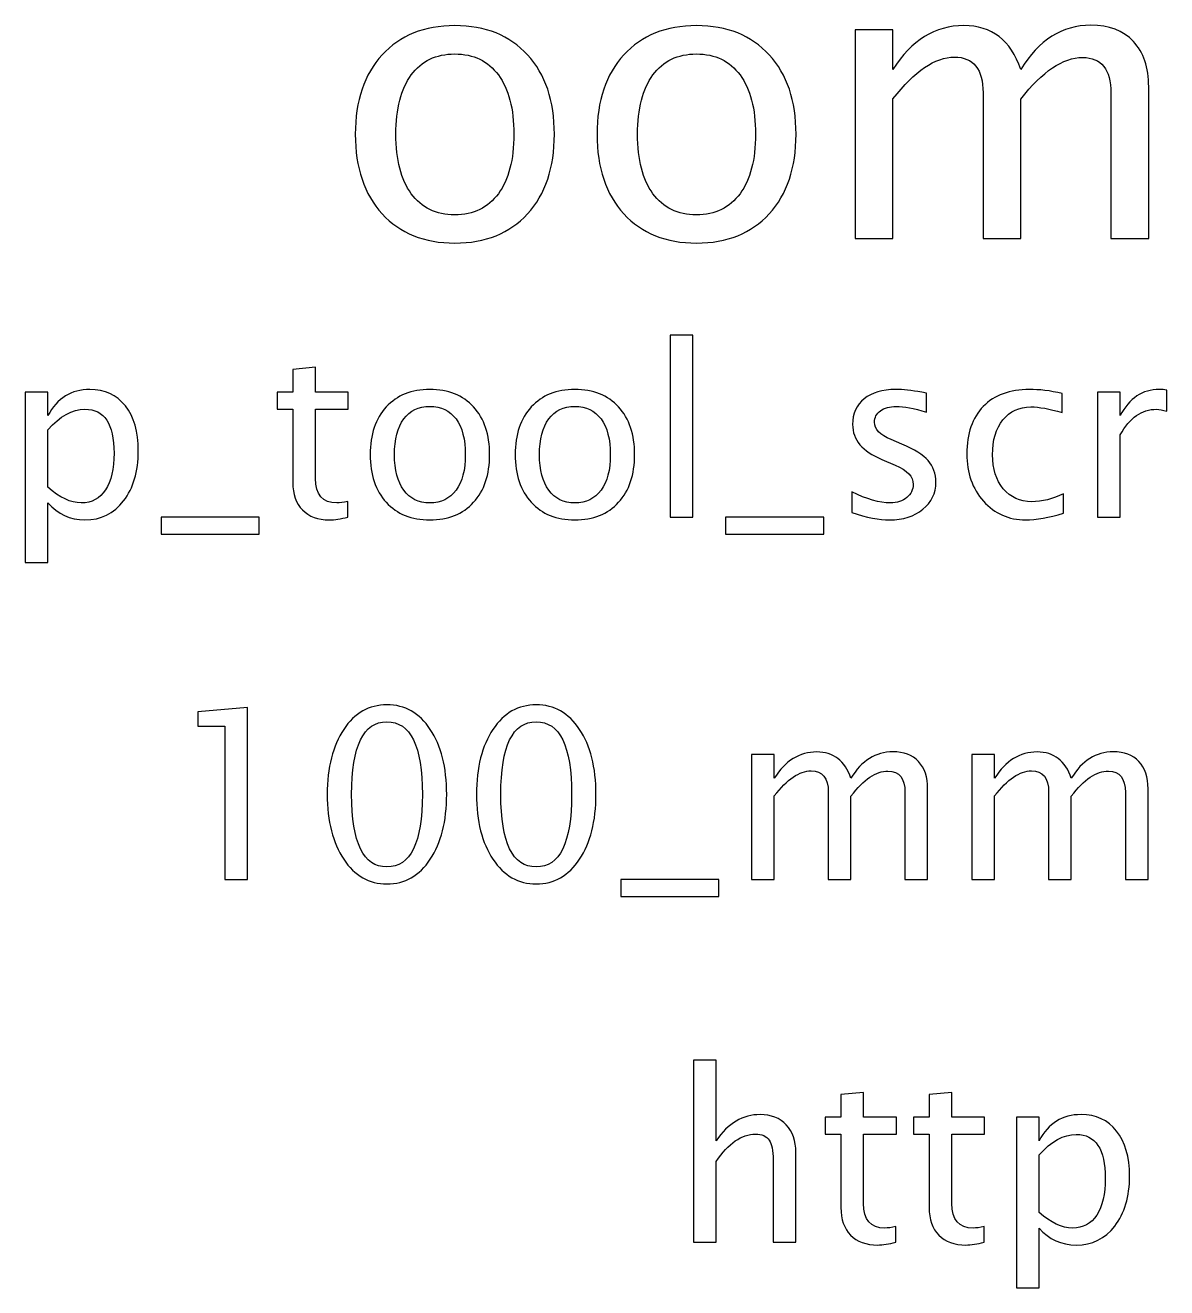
# Model space of a CAD drawing. Header units: centimetres. Extents: x -50 to 50, y -51 to 59.
# Drawn here: x -9.78 to -3.64, y 43.52 to 50.32 of the extents above; entities that cross this region are included whole.
import ezdxf

# ---------------------------------------------------------------- set-up
doc = ezdxf.new("R2010")
doc.units = ezdxf.units.CM
doc.header["$MEASUREMENT"] = 0
doc.layers.add('Layer 1', color=7, linetype='Continuous')

msp = doc.modelspace()

# ---------------------------------------------------------------- linework, layer by layer
at = {"layer": 'Layer 1'}
for points, knots in [([(-7.46899, 49.14504), (-7.63374, 49.14504), (-7.76427, 49.1976), (-7.86022, 49.30273), (-7.86022, 49.30273), (-7.95653, 49.40786), (-8.00451, 49.55074), (-8.00451, 49.731), (-8.00451, 49.731), (-8.00451, 49.91092), (-7.95653, 50.05344), (-7.86022, 50.15822), (-7.86022, 50.15822), (-7.76427, 50.26299), (-7.63374, 50.31556), (-7.46899, 50.31556), (-7.46899, 50.31556), (-7.30424, 50.31556), (-7.17372, 50.26299), (-7.07776, 50.15822), (-7.07776, 50.15822), (-6.98145, 50.05344), (-6.93347, 49.91092), (-6.93347, 49.731), (-6.93347, 49.731), (-6.93347, 49.55074), (-6.98145, 49.40786), (-7.07776, 49.30273), (-7.07776, 49.30273), (-7.17372, 49.1976), (-7.30424, 49.14504), (-7.46899, 49.14504)], [0, 0, 0, 0, 0.1111111, 0.1111111, 0.1111111, 0.1111111, 0.2222222, 0.2222222, 0.2222222, 0.2222222, 0.3333333, 0.3333333, 0.3333333, 0.3333333, 0.4444444, 0.4444444, 0.4444444, 0.4444444, 0.5555556, 0.5555556, 0.5555556, 0.5555556, 0.6666667, 0.6666667, 0.6666667, 0.6666667, 0.7777778, 0.7777778, 0.7777778, 0.7777778, 1, 1, 1, 1]), ([(-6.16865, 49.14504), (-6.3334, 49.14504), (-6.46393, 49.1976), (-6.55988, 49.30273), (-6.55988, 49.30273), (-6.65619, 49.40786), (-6.70417, 49.55074), (-6.70417, 49.731), (-6.70417, 49.731), (-6.70417, 49.91092), (-6.65619, 50.05344), (-6.55988, 50.15822), (-6.55988, 50.15822), (-6.46393, 50.26299), (-6.3334, 50.31556), (-6.16865, 50.31556), (-6.16865, 50.31556), (-6.0039, 50.31556), (-5.87338, 50.26299), (-5.77742, 50.15822), (-5.77742, 50.15822), (-5.68111, 50.05344), (-5.63313, 49.91092), (-5.63313, 49.731), (-5.63313, 49.731), (-5.63313, 49.55074), (-5.68111, 49.40786), (-5.77742, 49.30273), (-5.77742, 49.30273), (-5.87338, 49.1976), (-6.0039, 49.14504), (-6.16865, 49.14504)], [0, 0, 0, 0, 0.1111111, 0.1111111, 0.1111111, 0.1111111, 0.2222222, 0.2222222, 0.2222222, 0.2222222, 0.3333333, 0.3333333, 0.3333333, 0.3333333, 0.4444444, 0.4444444, 0.4444444, 0.4444444, 0.5555556, 0.5555556, 0.5555556, 0.5555556, 0.6666667, 0.6666667, 0.6666667, 0.6666667, 0.7777778, 0.7777778, 0.7777778, 0.7777778, 1, 1, 1, 1]), ([(-5.31493, 49.17044), (-5.31493, 49.17044), (-5.31493, 50.29228), (-5.31493, 50.29228), (-5.31493, 50.29228), (-5.31493, 50.29228), (-5.11173, 50.29228), (-5.11173, 50.29228), (-5.11173, 50.29228), (-5.11173, 50.29228), (-5.11173, 50.08026), (-5.11173, 50.08026), (-5.11173, 50.08026), (-5.0126, 50.23724), (-4.8856, 50.31556), (-4.73002, 50.31556), (-4.73002, 50.31556), (-4.58009, 50.31556), (-4.47814, 50.23724), (-4.42381, 50.08026), (-4.42381, 50.08026), (-4.3275, 50.23865), (-4.20191, 50.31768), (-4.04775, 50.31768), (-4.04775, 50.31768), (-3.94932, 50.31768), (-3.87277, 50.28875), (-3.81809, 50.23054), (-3.81809, 50.23054), (-3.76341, 50.17233), (-3.73589, 50.09084), (-3.73589, 49.98606), (-3.73589, 49.98606), (-3.73589, 49.98606), (-3.73589, 49.17044), (-3.73589, 49.17044), (-3.73589, 49.17044), (-3.73589, 49.17044), (-3.93909, 49.17044), (-3.93909, 49.17044), (-3.93909, 49.17044), (-3.93909, 49.17044), (-3.93909, 49.95255), (-3.93909, 49.95255), (-3.93909, 49.95255), (-3.93909, 50.08026), (-3.98989, 50.14411), (-4.09149, 50.14411), (-4.09149, 50.14411), (-4.19698, 50.14411), (-4.30775, 50.06967), (-4.42381, 49.92045), (-4.42381, 49.92045), (-4.42381, 49.92045), (-4.42381, 49.17044), (-4.42381, 49.17044), (-4.42381, 49.17044), (-4.42381, 49.17044), (-4.62701, 49.17044), (-4.62701, 49.17044), (-4.62701, 49.17044), (-4.62701, 49.17044), (-4.62701, 49.95326), (-4.62701, 49.95326), (-4.62701, 49.95326), (-4.62701, 50.08202), (-4.67852, 50.14622), (-4.78188, 50.14622), (-4.78188, 50.14622), (-4.88454, 50.14622), (-4.99461, 50.07144), (-5.11173, 49.92151), (-5.11173, 49.92151), (-5.11173, 49.92151), (-5.11173, 49.17044), (-5.11173, 49.17044), (-5.11173, 49.17044), (-5.11173, 49.17044), (-5.31493, 49.17044), (-5.31493, 49.17044)], [0, 0, 0, 0, 0.047619, 0.047619, 0.047619, 0.047619, 0.0952381, 0.0952381, 0.0952381, 0.0952381, 0.1428571, 0.1428571, 0.1428571, 0.1428571, 0.1904762, 0.1904762, 0.1904762, 0.1904762, 0.2380952, 0.2380952, 0.2380952, 0.2380952, 0.2857143, 0.2857143, 0.2857143, 0.2857143, 0.3333333, 0.3333333, 0.3333333, 0.3333333, 0.3809524, 0.3809524, 0.3809524, 0.3809524, 0.4285714, 0.4285714, 0.4285714, 0.4285714, 0.4761905, 0.4761905, 0.4761905, 0.4761905, 0.5238095, 0.5238095, 0.5238095, 0.5238095, 0.5714286, 0.5714286, 0.5714286, 0.5714286, 0.6190476, 0.6190476, 0.6190476, 0.6190476, 0.6666667, 0.6666667, 0.6666667, 0.6666667, 0.7142857, 0.7142857, 0.7142857, 0.7142857, 0.7619048, 0.7619048, 0.7619048, 0.7619048, 0.8095238, 0.8095238, 0.8095238, 0.8095238, 0.8571429, 0.8571429, 0.8571429, 0.8571429, 0.9047619, 0.9047619, 0.9047619, 0.9047619, 1, 1, 1, 1]), ([(-7.46935, 49.29744), (-7.3688, 49.29744), (-7.29049, 49.33519), (-7.23475, 49.41103), (-7.23475, 49.41103), (-7.17936, 49.48653), (-7.15149, 49.59342), (-7.15149, 49.731), (-7.15149, 49.731), (-7.15149, 49.86824), (-7.17936, 49.97477), (-7.23475, 50.05027), (-7.23475, 50.05027), (-7.29049, 50.12541), (-7.3688, 50.16316), (-7.46935, 50.16316), (-7.46935, 50.16316), (-7.57024, 50.16316), (-7.64856, 50.12541), (-7.70359, 50.05027), (-7.70359, 50.05027), (-7.75898, 49.97477), (-7.78649, 49.86824), (-7.78649, 49.731), (-7.78649, 49.731), (-7.78649, 49.59342), (-7.75898, 49.48653), (-7.70359, 49.41103), (-7.70359, 49.41103), (-7.64856, 49.33519), (-7.57024, 49.29744), (-7.46935, 49.29744)], [0, 0, 0, 0, 0.1111111, 0.1111111, 0.1111111, 0.1111111, 0.2222222, 0.2222222, 0.2222222, 0.2222222, 0.3333333, 0.3333333, 0.3333333, 0.3333333, 0.4444444, 0.4444444, 0.4444444, 0.4444444, 0.5555556, 0.5555556, 0.5555556, 0.5555556, 0.6666667, 0.6666667, 0.6666667, 0.6666667, 0.7777778, 0.7777778, 0.7777778, 0.7777778, 1, 1, 1, 1]), ([(-6.16901, 49.29744), (-6.06846, 49.29744), (-5.99015, 49.33519), (-5.93441, 49.41103), (-5.93441, 49.41103), (-5.87902, 49.48653), (-5.85115, 49.59342), (-5.85115, 49.731), (-5.85115, 49.731), (-5.85115, 49.86824), (-5.87902, 49.97477), (-5.93441, 50.05027), (-5.93441, 50.05027), (-5.99015, 50.12541), (-6.06846, 50.16316), (-6.16901, 50.16316), (-6.16901, 50.16316), (-6.2699, 50.16316), (-6.34822, 50.12541), (-6.40325, 50.05027), (-6.40325, 50.05027), (-6.45864, 49.97477), (-6.48615, 49.86824), (-6.48615, 49.731), (-6.48615, 49.731), (-6.48615, 49.59342), (-6.45864, 49.48653), (-6.40325, 49.41103), (-6.40325, 49.41103), (-6.34822, 49.33519), (-6.2699, 49.29744), (-6.16901, 49.29744)], [0, 0, 0, 0, 0.1111111, 0.1111111, 0.1111111, 0.1111111, 0.2222222, 0.2222222, 0.2222222, 0.2222222, 0.3333333, 0.3333333, 0.3333333, 0.3333333, 0.4444444, 0.4444444, 0.4444444, 0.4444444, 0.5555556, 0.5555556, 0.5555556, 0.5555556, 0.6666667, 0.6666667, 0.6666667, 0.6666667, 0.7777778, 0.7777778, 0.7777778, 0.7777778, 1, 1, 1, 1]), ([(-6.31078, 47.67044), (-6.31078, 47.67044), (-6.31078, 48.64961), (-6.31078, 48.64961), (-6.31078, 48.64961), (-6.31078, 48.64961), (-6.18886, 48.64961), (-6.18886, 48.64961), (-6.18886, 48.64961), (-6.18886, 48.64961), (-6.18886, 47.67044), (-6.18886, 47.67044), (-6.18886, 47.67044), (-6.18886, 47.67044), (-6.31078, 47.67044), (-6.31078, 47.67044)], [0, 0, 0, 0, 0.2, 0.2, 0.2, 0.2, 0.4, 0.4, 0.4, 0.4, 0.6, 0.6, 0.6, 0.6, 1, 1, 1, 1]), ([(-8.04517, 47.67065), (-8.08285, 47.66028), (-8.11565, 47.6552), (-8.14338, 47.6552), (-8.14338, 47.6552), (-8.20561, 47.6552), (-8.25408, 47.67298), (-8.2888, 47.70854), (-8.2888, 47.70854), (-8.32372, 47.7441), (-8.34108, 47.79342), (-8.34108, 47.85671), (-8.34108, 47.85671), (-8.34108, 47.85671), (-8.34108, 48.2521), (-8.34108, 48.2521), (-8.34108, 48.2521), (-8.34108, 48.2521), (-8.42532, 48.2521), (-8.42532, 48.2521), (-8.42532, 48.2521), (-8.42532, 48.2521), (-8.42532, 48.34354), (-8.42532, 48.34354), (-8.42532, 48.34354), (-8.42532, 48.34354), (-8.34108, 48.34354), (-8.34108, 48.34354), (-8.34108, 48.34354), (-8.34108, 48.34354), (-8.34108, 48.46525), (-8.34108, 48.46525), (-8.34108, 48.46525), (-8.34108, 48.46525), (-8.21916, 48.47689), (-8.21916, 48.47689), (-8.21916, 48.47689), (-8.21916, 48.47689), (-8.21916, 48.34354), (-8.21916, 48.34354), (-8.21916, 48.34354), (-8.21916, 48.34354), (-8.04263, 48.34354), (-8.04263, 48.34354), (-8.04263, 48.34354), (-8.04263, 48.34354), (-8.04263, 48.2521), (-8.04263, 48.2521), (-8.04263, 48.2521), (-8.04263, 48.2521), (-8.21916, 48.2521), (-8.21916, 48.2521), (-8.21916, 48.2521), (-8.21916, 48.2521), (-8.21916, 47.87872), (-8.21916, 47.87872), (-8.21916, 47.87872), (-8.21916, 47.79067), (-8.18085, 47.74664), (-8.10444, 47.74664), (-8.10444, 47.74664), (-8.08814, 47.74664), (-8.06845, 47.74939), (-8.04517, 47.75468), (-8.04517, 47.75468), (-8.04517, 47.75468), (-8.04517, 47.67065), (-8.04517, 47.67065)], [0, 0, 0, 0, 0.0555556, 0.0555556, 0.0555556, 0.0555556, 0.1111111, 0.1111111, 0.1111111, 0.1111111, 0.1666667, 0.1666667, 0.1666667, 0.1666667, 0.2222222, 0.2222222, 0.2222222, 0.2222222, 0.2777778, 0.2777778, 0.2777778, 0.2777778, 0.3333333, 0.3333333, 0.3333333, 0.3333333, 0.3888889, 0.3888889, 0.3888889, 0.3888889, 0.4444444, 0.4444444, 0.4444444, 0.4444444, 0.5, 0.5, 0.5, 0.5, 0.5555556, 0.5555556, 0.5555556, 0.5555556, 0.6111111, 0.6111111, 0.6111111, 0.6111111, 0.6666667, 0.6666667, 0.6666667, 0.6666667, 0.7222222, 0.7222222, 0.7222222, 0.7222222, 0.7777778, 0.7777778, 0.7777778, 0.7777778, 0.8333333, 0.8333333, 0.8333333, 0.8333333, 0.8888889, 0.8888889, 0.8888889, 0.8888889, 1, 1, 1, 1]), ([(-9.78041, 47.42533), (-9.78041, 47.42533), (-9.78041, 48.34354), (-9.78041, 48.34354), (-9.78041, 48.34354), (-9.78041, 48.34354), (-9.65849, 48.34354), (-9.65849, 48.34354), (-9.65849, 48.34354), (-9.65849, 48.34354), (-9.65849, 48.21633), (-9.65849, 48.21633), (-9.65849, 48.21633), (-9.60854, 48.31052), (-9.53339, 48.35751), (-9.43328, 48.35751), (-9.43328, 48.35751), (-9.35221, 48.35751), (-9.2885, 48.32809), (-9.24193, 48.26903), (-9.24193, 48.26903), (-9.19536, 48.20998), (-9.17208, 48.12933), (-9.17208, 48.0271), (-9.17208, 48.0271), (-9.17208, 47.91576), (-9.19854, 47.8258), (-9.25124, 47.75765), (-9.25124, 47.75765), (-9.30395, 47.68928), (-9.37337, 47.6552), (-9.45931, 47.6552), (-9.45931, 47.6552), (-9.53911, 47.6552), (-9.60557, 47.68568), (-9.65849, 47.74685), (-9.65849, 47.74685), (-9.65849, 47.74685), (-9.65849, 47.42533), (-9.65849, 47.42533), (-9.65849, 47.42533), (-9.65849, 47.42533), (-9.78041, 47.42533), (-9.78041, 47.42533)], [0, 0, 0, 0, 0.0833333, 0.0833333, 0.0833333, 0.0833333, 0.1666667, 0.1666667, 0.1666667, 0.1666667, 0.25, 0.25, 0.25, 0.25, 0.3333333, 0.3333333, 0.3333333, 0.3333333, 0.4166667, 0.4166667, 0.4166667, 0.4166667, 0.5, 0.5, 0.5, 0.5, 0.5833333, 0.5833333, 0.5833333, 0.5833333, 0.6666667, 0.6666667, 0.6666667, 0.6666667, 0.75, 0.75, 0.75, 0.75, 0.8333333, 0.8333333, 0.8333333, 0.8333333, 1, 1, 1, 1]), ([(-7.60321, 47.6552), (-7.70206, 47.6552), (-7.78037, 47.68674), (-7.83795, 47.74982), (-7.83795, 47.74982), (-7.89573, 47.81289), (-7.92452, 47.89862), (-7.92452, 48.00678), (-7.92452, 48.00678), (-7.92452, 48.11473), (-7.89573, 48.20024), (-7.83795, 48.26311), (-7.83795, 48.26311), (-7.78037, 48.32597), (-7.70206, 48.35751), (-7.60321, 48.35751), (-7.60321, 48.35751), (-7.50436, 48.35751), (-7.42604, 48.32597), (-7.36847, 48.26311), (-7.36847, 48.26311), (-7.31069, 48.20024), (-7.2819, 48.11473), (-7.2819, 48.00678), (-7.2819, 48.00678), (-7.2819, 47.89862), (-7.31069, 47.81289), (-7.36847, 47.74982), (-7.36847, 47.74982), (-7.42604, 47.68674), (-7.50436, 47.6552), (-7.60321, 47.6552)], [0, 0, 0, 0, 0.1111111, 0.1111111, 0.1111111, 0.1111111, 0.2222222, 0.2222222, 0.2222222, 0.2222222, 0.3333333, 0.3333333, 0.3333333, 0.3333333, 0.4444444, 0.4444444, 0.4444444, 0.4444444, 0.5555556, 0.5555556, 0.5555556, 0.5555556, 0.6666667, 0.6666667, 0.6666667, 0.6666667, 0.7777778, 0.7777778, 0.7777778, 0.7777778, 1, 1, 1, 1]), ([(-6.82301, 47.6552), (-6.92186, 47.6552), (-7.00017, 47.68674), (-7.05775, 47.74982), (-7.05775, 47.74982), (-7.11553, 47.81289), (-7.14432, 47.89862), (-7.14432, 48.00678), (-7.14432, 48.00678), (-7.14432, 48.11473), (-7.11553, 48.20024), (-7.05775, 48.26311), (-7.05775, 48.26311), (-7.00017, 48.32597), (-6.92186, 48.35751), (-6.82301, 48.35751), (-6.82301, 48.35751), (-6.72416, 48.35751), (-6.64584, 48.32597), (-6.58827, 48.26311), (-6.58827, 48.26311), (-6.53049, 48.20024), (-6.5017, 48.11473), (-6.5017, 48.00678), (-6.5017, 48.00678), (-6.5017, 47.89862), (-6.53049, 47.81289), (-6.58827, 47.74982), (-6.58827, 47.74982), (-6.64584, 47.68674), (-6.72416, 47.6552), (-6.82301, 47.6552)], [0, 0, 0, 0, 0.1111111, 0.1111111, 0.1111111, 0.1111111, 0.2222222, 0.2222222, 0.2222222, 0.2222222, 0.3333333, 0.3333333, 0.3333333, 0.3333333, 0.4444444, 0.4444444, 0.4444444, 0.4444444, 0.5555556, 0.5555556, 0.5555556, 0.5555556, 0.6666667, 0.6666667, 0.6666667, 0.6666667, 0.7777778, 0.7777778, 0.7777778, 0.7777778, 1, 1, 1, 1]), ([(-5.33288, 47.69457), (-5.33288, 47.69457), (-5.33288, 47.80633), (-5.33288, 47.80633), (-5.33288, 47.80633), (-5.25308, 47.76654), (-5.18387, 47.74664), (-5.12481, 47.74664), (-5.12481, 47.74664), (-5.08967, 47.74664), (-5.06046, 47.75617), (-5.03739, 47.77522), (-5.03739, 47.77522), (-5.01432, 47.79405), (-5.00268, 47.81776), (-5.00268, 47.84634), (-5.00268, 47.84634), (-5.00268, 47.88803), (-5.03506, 47.92254), (-5.09983, 47.94984), (-5.09983, 47.94984), (-5.09983, 47.94984), (-5.17117, 47.98011), (-5.17117, 47.98011), (-5.17117, 47.98011), (-5.27636, 48.02371), (-5.32907, 48.08679), (-5.32907, 48.1687), (-5.32907, 48.1687), (-5.32907, 48.22734), (-5.30833, 48.27348), (-5.26684, 48.30713), (-5.26684, 48.30713), (-5.22535, 48.34079), (-5.16841, 48.35751), (-5.09624, 48.35751), (-5.09624, 48.35751), (-5.05877, 48.35751), (-5.0122, 48.35243), (-4.95696, 48.34206), (-4.95696, 48.34206), (-4.95696, 48.34206), (-4.93156, 48.33719), (-4.93156, 48.33719), (-4.93156, 48.33719), (-4.93156, 48.33719), (-4.93156, 48.23559), (-4.93156, 48.23559), (-4.93156, 48.23559), (-4.9995, 48.25591), (-5.05369, 48.26607), (-5.09412, 48.26607), (-5.09412, 48.26607), (-5.12968, 48.26607), (-5.15783, 48.25824), (-5.17921, 48.24279), (-5.17921, 48.24279), (-5.20038, 48.22734), (-5.21096, 48.20659), (-5.21096, 48.18056), (-5.21096, 48.18056), (-5.21096, 48.14394), (-5.18133, 48.11282), (-5.12185, 48.08764), (-5.12185, 48.08764), (-5.12185, 48.08764), (-5.06322, 48.06287), (-5.06322, 48.06287), (-5.06322, 48.06287), (-4.99675, 48.03493), (-4.94976, 48.0053), (-4.92225, 47.97418), (-4.92225, 47.97418), (-4.89452, 47.94307), (-4.88076, 47.90412), (-4.88076, 47.85755), (-4.88076, 47.85755), (-4.88076, 47.7985), (-4.90404, 47.75003), (-4.95082, 47.71214), (-4.95082, 47.71214), (-4.99739, 47.67425), (-5.05708, 47.6552), (-5.12968, 47.6552), (-5.12968, 47.6552), (-5.18556, 47.6552), (-5.25308, 47.66832), (-5.33288, 47.69457)], [0, 0, 0, 0, 0.0434783, 0.0434783, 0.0434783, 0.0434783, 0.0869565, 0.0869565, 0.0869565, 0.0869565, 0.1304348, 0.1304348, 0.1304348, 0.1304348, 0.173913, 0.173913, 0.173913, 0.173913, 0.2173913, 0.2173913, 0.2173913, 0.2173913, 0.2608696, 0.2608696, 0.2608696, 0.2608696, 0.3043478, 0.3043478, 0.3043478, 0.3043478, 0.3478261, 0.3478261, 0.3478261, 0.3478261, 0.3913043, 0.3913043, 0.3913043, 0.3913043, 0.4347826, 0.4347826, 0.4347826, 0.4347826, 0.4782609, 0.4782609, 0.4782609, 0.4782609, 0.5217391, 0.5217391, 0.5217391, 0.5217391, 0.5652174, 0.5652174, 0.5652174, 0.5652174, 0.6086957, 0.6086957, 0.6086957, 0.6086957, 0.6521739, 0.6521739, 0.6521739, 0.6521739, 0.6956522, 0.6956522, 0.6956522, 0.6956522, 0.7391304, 0.7391304, 0.7391304, 0.7391304, 0.7826087, 0.7826087, 0.7826087, 0.7826087, 0.826087, 0.826087, 0.826087, 0.826087, 0.8695652, 0.8695652, 0.8695652, 0.8695652, 0.9130435, 0.9130435, 0.9130435, 0.9130435, 1, 1, 1, 1]), ([(-4.1939, 47.69076), (-4.27285, 47.66705), (-4.34101, 47.6552), (-4.39837, 47.6552), (-4.39837, 47.6552), (-4.48939, 47.6552), (-4.56474, 47.68886), (-4.62464, 47.75595), (-4.62464, 47.75595), (-4.68454, 47.82326), (-4.7146, 47.90814), (-4.7146, 48.01038), (-4.7146, 48.01038), (-4.7146, 48.1196), (-4.68497, 48.2049), (-4.6257, 48.26586), (-4.6257, 48.26586), (-4.56643, 48.32703), (-4.48367, 48.35751), (-4.37741, 48.35751), (-4.37741, 48.35751), (-4.32513, 48.35751), (-4.26629, 48.35031), (-4.20152, 48.33592), (-4.20152, 48.33592), (-4.20152, 48.33592), (-4.20152, 48.23305), (-4.20152, 48.23305), (-4.20152, 48.23305), (-4.27031, 48.25337), (-4.3264, 48.26353), (-4.36958, 48.26353), (-4.36958, 48.26353), (-4.43224, 48.26353), (-4.4824, 48.24004), (-4.51987, 48.19326), (-4.51987, 48.19326), (-4.55733, 48.14648), (-4.57617, 48.08404), (-4.57617, 48.00614), (-4.57617, 48.00614), (-4.57617, 47.93058), (-4.5567, 47.86962), (-4.51796, 47.82284), (-4.51796, 47.82284), (-4.47923, 47.77627), (-4.42864, 47.75299), (-4.36577, 47.75299), (-4.36577, 47.75299), (-4.3101, 47.75299), (-4.25295, 47.76738), (-4.1939, 47.79617), (-4.1939, 47.79617), (-4.1939, 47.79617), (-4.1939, 47.69076), (-4.1939, 47.69076)], [0, 0, 0, 0, 0.0666667, 0.0666667, 0.0666667, 0.0666667, 0.1333333, 0.1333333, 0.1333333, 0.1333333, 0.2, 0.2, 0.2, 0.2, 0.2666667, 0.2666667, 0.2666667, 0.2666667, 0.3333333, 0.3333333, 0.3333333, 0.3333333, 0.4, 0.4, 0.4, 0.4, 0.4666667, 0.4666667, 0.4666667, 0.4666667, 0.5333333, 0.5333333, 0.5333333, 0.5333333, 0.6, 0.6, 0.6, 0.6, 0.6666667, 0.6666667, 0.6666667, 0.6666667, 0.7333333, 0.7333333, 0.7333333, 0.7333333, 0.8, 0.8, 0.8, 0.8, 0.8666667, 0.8666667, 0.8666667, 0.8666667, 1, 1, 1, 1]), ([(-4.01081, 47.67044), (-4.01081, 47.67044), (-4.01081, 48.34354), (-4.01081, 48.34354), (-4.01081, 48.34354), (-4.01081, 48.34354), (-3.88889, 48.34354), (-3.88889, 48.34354), (-3.88889, 48.34354), (-3.88889, 48.34354), (-3.88889, 48.21633), (-3.88889, 48.21633), (-3.88889, 48.21633), (-3.84042, 48.31052), (-3.77014, 48.35751), (-3.67786, 48.35751), (-3.67786, 48.35751), (-3.66537, 48.35751), (-3.65225, 48.35645), (-3.6387, 48.35434), (-3.6387, 48.35434), (-3.6387, 48.35434), (-3.6387, 48.24025), (-3.6387, 48.24025), (-3.6387, 48.24025), (-3.65987, 48.24723), (-3.67849, 48.25083), (-3.69458, 48.25083), (-3.69458, 48.25083), (-3.77205, 48.25083), (-3.83682, 48.20511), (-3.88889, 48.11346), (-3.88889, 48.11346), (-3.88889, 48.11346), (-3.88889, 47.67044), (-3.88889, 47.67044), (-3.88889, 47.67044), (-3.88889, 47.67044), (-4.01081, 47.67044), (-4.01081, 47.67044)], [0, 0, 0, 0, 0.0909091, 0.0909091, 0.0909091, 0.0909091, 0.1818182, 0.1818182, 0.1818182, 0.1818182, 0.2727273, 0.2727273, 0.2727273, 0.2727273, 0.3636364, 0.3636364, 0.3636364, 0.3636364, 0.4545455, 0.4545455, 0.4545455, 0.4545455, 0.5454545, 0.5454545, 0.5454545, 0.5454545, 0.6363636, 0.6363636, 0.6363636, 0.6363636, 0.7272727, 0.7272727, 0.7272727, 0.7272727, 0.8181818, 0.8181818, 0.8181818, 0.8181818, 1, 1, 1, 1]), ([(-9.65849, 47.83088), (-9.59562, 47.77479), (-9.53572, 47.74664), (-9.47878, 47.74664), (-9.47878, 47.74664), (-9.42269, 47.74664), (-9.3793, 47.77014), (-9.34882, 47.81691), (-9.34882, 47.81691), (-9.31813, 47.86369), (-9.30289, 47.92952), (-9.30289, 48.01461), (-9.30289, 48.01461), (-9.30289, 48.17209), (-9.35496, 48.25083), (-9.4591, 48.25083), (-9.4591, 48.25083), (-9.52726, 48.25083), (-9.59372, 48.214), (-9.65849, 48.14013), (-9.65849, 48.14013), (-9.65849, 48.14013), (-9.65849, 47.83088), (-9.65849, 47.83088)], [0, 0, 0, 0, 0.1428571, 0.1428571, 0.1428571, 0.1428571, 0.2857143, 0.2857143, 0.2857143, 0.2857143, 0.4285714, 0.4285714, 0.4285714, 0.4285714, 0.5714286, 0.5714286, 0.5714286, 0.5714286, 0.7142857, 0.7142857, 0.7142857, 0.7142857, 1, 1, 1, 1]), ([(-7.60342, 47.74664), (-7.5431, 47.74664), (-7.49611, 47.76929), (-7.46266, 47.8148), (-7.46266, 47.8148), (-7.42943, 47.86009), (-7.41271, 47.92423), (-7.41271, 48.00678), (-7.41271, 48.00678), (-7.41271, 48.08912), (-7.42943, 48.15304), (-7.46266, 48.19834), (-7.46266, 48.19834), (-7.49611, 48.24342), (-7.5431, 48.26607), (-7.60342, 48.26607), (-7.60342, 48.26607), (-7.66396, 48.26607), (-7.71095, 48.24342), (-7.74397, 48.19834), (-7.74397, 48.19834), (-7.7772, 48.15304), (-7.79371, 48.08912), (-7.79371, 48.00678), (-7.79371, 48.00678), (-7.79371, 47.92423), (-7.7772, 47.86009), (-7.74397, 47.8148), (-7.74397, 47.8148), (-7.71095, 47.76929), (-7.66396, 47.74664), (-7.60342, 47.74664)], [0, 0, 0, 0, 0.1111111, 0.1111111, 0.1111111, 0.1111111, 0.2222222, 0.2222222, 0.2222222, 0.2222222, 0.3333333, 0.3333333, 0.3333333, 0.3333333, 0.4444444, 0.4444444, 0.4444444, 0.4444444, 0.5555556, 0.5555556, 0.5555556, 0.5555556, 0.6666667, 0.6666667, 0.6666667, 0.6666667, 0.7777778, 0.7777778, 0.7777778, 0.7777778, 1, 1, 1, 1]), ([(-6.82322, 47.74664), (-6.7629, 47.74664), (-6.71591, 47.76929), (-6.68246, 47.8148), (-6.68246, 47.8148), (-6.64923, 47.86009), (-6.63251, 47.92423), (-6.63251, 48.00678), (-6.63251, 48.00678), (-6.63251, 48.08912), (-6.64923, 48.15304), (-6.68246, 48.19834), (-6.68246, 48.19834), (-6.71591, 48.24342), (-6.7629, 48.26607), (-6.82322, 48.26607), (-6.82322, 48.26607), (-6.88376, 48.26607), (-6.93075, 48.24342), (-6.96377, 48.19834), (-6.96377, 48.19834), (-6.997, 48.15304), (-7.01351, 48.08912), (-7.01351, 48.00678), (-7.01351, 48.00678), (-7.01351, 47.92423), (-6.997, 47.86009), (-6.96377, 47.8148), (-6.96377, 47.8148), (-6.93075, 47.76929), (-6.88376, 47.74664), (-6.82322, 47.74664)], [0, 0, 0, 0, 0.1111111, 0.1111111, 0.1111111, 0.1111111, 0.2222222, 0.2222222, 0.2222222, 0.2222222, 0.3333333, 0.3333333, 0.3333333, 0.3333333, 0.4444444, 0.4444444, 0.4444444, 0.4444444, 0.5555556, 0.5555556, 0.5555556, 0.5555556, 0.6666667, 0.6666667, 0.6666667, 0.6666667, 0.7777778, 0.7777778, 0.7777778, 0.7777778, 1, 1, 1, 1]), ([(-9.04974, 47.579), (-9.04974, 47.579), (-9.04974, 47.67044), (-9.04974, 47.67044), (-9.04974, 47.67044), (-9.04974, 47.67044), (-8.52142, 47.67044), (-8.52142, 47.67044), (-8.52142, 47.67044), (-8.52142, 47.67044), (-8.52142, 47.579), (-8.52142, 47.579), (-8.52142, 47.579), (-8.52142, 47.579), (-9.04974, 47.579), (-9.04974, 47.579)], [0, 0, 0, 0, 0.2, 0.2, 0.2, 0.2, 0.4, 0.4, 0.4, 0.4, 0.6, 0.6, 0.6, 0.6, 1, 1, 1, 1]), ([(-6.01233, 47.579), (-6.01233, 47.579), (-6.01233, 47.67044), (-6.01233, 47.67044), (-6.01233, 47.67044), (-6.01233, 47.67044), (-5.48401, 47.67044), (-5.48401, 47.67044), (-5.48401, 47.67044), (-5.48401, 47.67044), (-5.48401, 47.579), (-5.48401, 47.579), (-5.48401, 47.579), (-5.48401, 47.579), (-6.01233, 47.579), (-6.01233, 47.579)], [0, 0, 0, 0, 0.2, 0.2, 0.2, 0.2, 0.4, 0.4, 0.4, 0.4, 0.6, 0.6, 0.6, 0.6, 1, 1, 1, 1]), ([(-8.70588, 45.71887), (-8.70588, 45.71887), (-8.70588, 46.54564), (-8.70588, 46.54564), (-8.70588, 46.54564), (-8.70588, 46.54564), (-8.85193, 46.54564), (-8.85193, 46.54564), (-8.85193, 46.54564), (-8.85193, 46.54564), (-8.85193, 46.62184), (-8.85193, 46.62184), (-8.85193, 46.62184), (-8.85193, 46.62184), (-8.58396, 46.6447), (-8.58396, 46.6447), (-8.58396, 46.6447), (-8.58396, 46.6447), (-8.58396, 45.71887), (-8.58396, 45.71887), (-8.58396, 45.71887), (-8.58396, 45.71887), (-8.70588, 45.71887), (-8.70588, 45.71887)], [0, 0, 0, 0, 0.1428571, 0.1428571, 0.1428571, 0.1428571, 0.2857143, 0.2857143, 0.2857143, 0.2857143, 0.4285714, 0.4285714, 0.4285714, 0.4285714, 0.5714286, 0.5714286, 0.5714286, 0.5714286, 0.7142857, 0.7142857, 0.7142857, 0.7142857, 1, 1, 1, 1]), ([(-7.83424, 45.69601), (-7.93055, 45.69601), (-8.00823, 45.74025), (-8.06707, 45.82851), (-8.06707, 45.82851), (-8.12613, 45.91678), (-8.15555, 46.0332), (-8.15555, 46.17798), (-8.15555, 46.17798), (-8.15555, 46.32276), (-8.12613, 46.43917), (-8.06707, 46.52744), (-8.06707, 46.52744), (-8.00823, 46.6157), (-7.93055, 46.65994), (-7.83424, 46.65994), (-7.83424, 46.65994), (-7.73751, 46.65994), (-7.65983, 46.61591), (-7.60098, 46.52786), (-7.60098, 46.52786), (-7.54235, 46.43981), (-7.51293, 46.32318), (-7.51293, 46.17798), (-7.51293, 46.17798), (-7.51293, 46.0332), (-7.54235, 45.91678), (-7.60098, 45.82851), (-7.60098, 45.82851), (-7.65983, 45.74025), (-7.73751, 45.69601), (-7.83424, 45.69601)], [0, 0, 0, 0, 0.1111111, 0.1111111, 0.1111111, 0.1111111, 0.2222222, 0.2222222, 0.2222222, 0.2222222, 0.3333333, 0.3333333, 0.3333333, 0.3333333, 0.4444444, 0.4444444, 0.4444444, 0.4444444, 0.5555556, 0.5555556, 0.5555556, 0.5555556, 0.6666667, 0.6666667, 0.6666667, 0.6666667, 0.7777778, 0.7777778, 0.7777778, 0.7777778, 1, 1, 1, 1]), ([(-7.03118, 45.69601), (-7.12749, 45.69601), (-7.20517, 45.74025), (-7.26401, 45.82851), (-7.26401, 45.82851), (-7.32307, 45.91678), (-7.35249, 46.0332), (-7.35249, 46.17798), (-7.35249, 46.17798), (-7.35249, 46.32276), (-7.32307, 46.43917), (-7.26401, 46.52744), (-7.26401, 46.52744), (-7.20517, 46.6157), (-7.12749, 46.65994), (-7.03118, 46.65994), (-7.03118, 46.65994), (-6.93445, 46.65994), (-6.85677, 46.61591), (-6.79792, 46.52786), (-6.79792, 46.52786), (-6.73929, 46.43981), (-6.70987, 46.32318), (-6.70987, 46.17798), (-6.70987, 46.17798), (-6.70987, 46.0332), (-6.73929, 45.91678), (-6.79792, 45.82851), (-6.79792, 45.82851), (-6.85677, 45.74025), (-6.93445, 45.69601), (-7.03118, 45.69601)], [0, 0, 0, 0, 0.1111111, 0.1111111, 0.1111111, 0.1111111, 0.2222222, 0.2222222, 0.2222222, 0.2222222, 0.3333333, 0.3333333, 0.3333333, 0.3333333, 0.4444444, 0.4444444, 0.4444444, 0.4444444, 0.5555556, 0.5555556, 0.5555556, 0.5555556, 0.6666667, 0.6666667, 0.6666667, 0.6666667, 0.7777778, 0.7777778, 0.7777778, 0.7777778, 1, 1, 1, 1]), ([(-7.83445, 45.78745), (-7.70724, 45.78745), (-7.64374, 45.91763), (-7.64374, 46.17798), (-7.64374, 46.17798), (-7.64374, 46.43833), (-7.70724, 46.5685), (-7.83445, 46.5685), (-7.83445, 46.5685), (-7.96124, 46.5685), (-8.02474, 46.43833), (-8.02474, 46.17798), (-8.02474, 46.17798), (-8.02474, 45.91763), (-7.96124, 45.78745), (-7.83445, 45.78745)], [0, 0, 0, 0, 0.2, 0.2, 0.2, 0.2, 0.4, 0.4, 0.4, 0.4, 0.6, 0.6, 0.6, 0.6, 1, 1, 1, 1]), ([(-7.03139, 45.78745), (-6.90418, 45.78745), (-6.84068, 45.91763), (-6.84068, 46.17798), (-6.84068, 46.17798), (-6.84068, 46.43833), (-6.90418, 46.5685), (-7.03139, 46.5685), (-7.03139, 46.5685), (-7.15818, 46.5685), (-7.22168, 46.43833), (-7.22168, 46.17798), (-7.22168, 46.17798), (-7.22168, 45.91763), (-7.15818, 45.78745), (-7.03139, 45.78745)], [0, 0, 0, 0, 0.2, 0.2, 0.2, 0.2, 0.4, 0.4, 0.4, 0.4, 0.6, 0.6, 0.6, 0.6, 1, 1, 1, 1]), ([(-5.87252, 45.71887), (-5.87252, 45.71887), (-5.87252, 46.39197), (-5.87252, 46.39197), (-5.87252, 46.39197), (-5.87252, 46.39197), (-5.7506, 46.39197), (-5.7506, 46.39197), (-5.7506, 46.39197), (-5.7506, 46.39197), (-5.7506, 46.26476), (-5.7506, 46.26476), (-5.7506, 46.26476), (-5.69112, 46.35895), (-5.61492, 46.40594), (-5.52158, 46.40594), (-5.52158, 46.40594), (-5.43162, 46.40594), (-5.37045, 46.35895), (-5.33785, 46.26476), (-5.33785, 46.26476), (-5.28006, 46.3598), (-5.20471, 46.40721), (-5.11221, 46.40721), (-5.11221, 46.40721), (-5.05316, 46.40721), (-5.00723, 46.38985), (-4.97442, 46.35493), (-4.97442, 46.35493), (-4.94161, 46.32), (-4.9251, 46.27111), (-4.9251, 46.20824), (-4.9251, 46.20824), (-4.9251, 46.20824), (-4.9251, 45.71887), (-4.9251, 45.71887), (-4.9251, 45.71887), (-4.9251, 45.71887), (-5.04702, 45.71887), (-5.04702, 45.71887), (-5.04702, 45.71887), (-5.04702, 45.71887), (-5.04702, 46.18814), (-5.04702, 46.18814), (-5.04702, 46.18814), (-5.04702, 46.26476), (-5.0775, 46.30307), (-5.13846, 46.30307), (-5.13846, 46.30307), (-5.20175, 46.30307), (-5.26821, 46.25841), (-5.33785, 46.16887), (-5.33785, 46.16887), (-5.33785, 46.16887), (-5.33785, 45.71887), (-5.33785, 45.71887), (-5.33785, 45.71887), (-5.33785, 45.71887), (-5.45977, 45.71887), (-5.45977, 45.71887), (-5.45977, 45.71887), (-5.45977, 45.71887), (-5.45977, 46.18856), (-5.45977, 46.18856), (-5.45977, 46.18856), (-5.45977, 46.26582), (-5.49067, 46.30434), (-5.55269, 46.30434), (-5.55269, 46.30434), (-5.61429, 46.30434), (-5.68033, 46.25947), (-5.7506, 46.16951), (-5.7506, 46.16951), (-5.7506, 46.16951), (-5.7506, 45.71887), (-5.7506, 45.71887), (-5.7506, 45.71887), (-5.7506, 45.71887), (-5.87252, 45.71887), (-5.87252, 45.71887)], [0, 0, 0, 0, 0.047619, 0.047619, 0.047619, 0.047619, 0.0952381, 0.0952381, 0.0952381, 0.0952381, 0.1428571, 0.1428571, 0.1428571, 0.1428571, 0.1904762, 0.1904762, 0.1904762, 0.1904762, 0.2380952, 0.2380952, 0.2380952, 0.2380952, 0.2857143, 0.2857143, 0.2857143, 0.2857143, 0.3333333, 0.3333333, 0.3333333, 0.3333333, 0.3809524, 0.3809524, 0.3809524, 0.3809524, 0.4285714, 0.4285714, 0.4285714, 0.4285714, 0.4761905, 0.4761905, 0.4761905, 0.4761905, 0.5238095, 0.5238095, 0.5238095, 0.5238095, 0.5714286, 0.5714286, 0.5714286, 0.5714286, 0.6190476, 0.6190476, 0.6190476, 0.6190476, 0.6666667, 0.6666667, 0.6666667, 0.6666667, 0.7142857, 0.7142857, 0.7142857, 0.7142857, 0.7619048, 0.7619048, 0.7619048, 0.7619048, 0.8095238, 0.8095238, 0.8095238, 0.8095238, 0.8571429, 0.8571429, 0.8571429, 0.8571429, 0.9047619, 0.9047619, 0.9047619, 0.9047619, 1, 1, 1, 1]), ([(-4.68676, 45.71887), (-4.68676, 45.71887), (-4.68676, 46.39197), (-4.68676, 46.39197), (-4.68676, 46.39197), (-4.68676, 46.39197), (-4.56484, 46.39197), (-4.56484, 46.39197), (-4.56484, 46.39197), (-4.56484, 46.39197), (-4.56484, 46.26476), (-4.56484, 46.26476), (-4.56484, 46.26476), (-4.50536, 46.35895), (-4.42916, 46.40594), (-4.33582, 46.40594), (-4.33582, 46.40594), (-4.24586, 46.40594), (-4.18469, 46.35895), (-4.15209, 46.26476), (-4.15209, 46.26476), (-4.0943, 46.3598), (-4.01895, 46.40721), (-3.92645, 46.40721), (-3.92645, 46.40721), (-3.8674, 46.40721), (-3.82147, 46.38985), (-3.78866, 46.35493), (-3.78866, 46.35493), (-3.75585, 46.32), (-3.73934, 46.27111), (-3.73934, 46.20824), (-3.73934, 46.20824), (-3.73934, 46.20824), (-3.73934, 45.71887), (-3.73934, 45.71887), (-3.73934, 45.71887), (-3.73934, 45.71887), (-3.86126, 45.71887), (-3.86126, 45.71887), (-3.86126, 45.71887), (-3.86126, 45.71887), (-3.86126, 46.18814), (-3.86126, 46.18814), (-3.86126, 46.18814), (-3.86126, 46.26476), (-3.89174, 46.30307), (-3.9527, 46.30307), (-3.9527, 46.30307), (-4.01599, 46.30307), (-4.08245, 46.25841), (-4.15209, 46.16887), (-4.15209, 46.16887), (-4.15209, 46.16887), (-4.15209, 45.71887), (-4.15209, 45.71887), (-4.15209, 45.71887), (-4.15209, 45.71887), (-4.27401, 45.71887), (-4.27401, 45.71887), (-4.27401, 45.71887), (-4.27401, 45.71887), (-4.27401, 46.18856), (-4.27401, 46.18856), (-4.27401, 46.18856), (-4.27401, 46.26582), (-4.30491, 46.30434), (-4.36693, 46.30434), (-4.36693, 46.30434), (-4.42853, 46.30434), (-4.49457, 46.25947), (-4.56484, 46.16951), (-4.56484, 46.16951), (-4.56484, 46.16951), (-4.56484, 45.71887), (-4.56484, 45.71887), (-4.56484, 45.71887), (-4.56484, 45.71887), (-4.68676, 45.71887), (-4.68676, 45.71887)], [0, 0, 0, 0, 0.047619, 0.047619, 0.047619, 0.047619, 0.0952381, 0.0952381, 0.0952381, 0.0952381, 0.1428571, 0.1428571, 0.1428571, 0.1428571, 0.1904762, 0.1904762, 0.1904762, 0.1904762, 0.2380952, 0.2380952, 0.2380952, 0.2380952, 0.2857143, 0.2857143, 0.2857143, 0.2857143, 0.3333333, 0.3333333, 0.3333333, 0.3333333, 0.3809524, 0.3809524, 0.3809524, 0.3809524, 0.4285714, 0.4285714, 0.4285714, 0.4285714, 0.4761905, 0.4761905, 0.4761905, 0.4761905, 0.5238095, 0.5238095, 0.5238095, 0.5238095, 0.5714286, 0.5714286, 0.5714286, 0.5714286, 0.6190476, 0.6190476, 0.6190476, 0.6190476, 0.6666667, 0.6666667, 0.6666667, 0.6666667, 0.7142857, 0.7142857, 0.7142857, 0.7142857, 0.7619048, 0.7619048, 0.7619048, 0.7619048, 0.8095238, 0.8095238, 0.8095238, 0.8095238, 0.8571429, 0.8571429, 0.8571429, 0.8571429, 0.9047619, 0.9047619, 0.9047619, 0.9047619, 1, 1, 1, 1]), ([(-6.5761, 45.62743), (-6.5761, 45.62743), (-6.5761, 45.71887), (-6.5761, 45.71887), (-6.5761, 45.71887), (-6.5761, 45.71887), (-6.04778, 45.71887), (-6.04778, 45.71887), (-6.04778, 45.71887), (-6.04778, 45.71887), (-6.04778, 45.62743), (-6.04778, 45.62743), (-6.04778, 45.62743), (-6.04778, 45.62743), (-6.5761, 45.62743), (-6.5761, 45.62743)], [0, 0, 0, 0, 0.2, 0.2, 0.2, 0.2, 0.4, 0.4, 0.4, 0.4, 0.6, 0.6, 0.6, 0.6, 1, 1, 1, 1]), ([(-6.18524, 43.7673), (-6.18524, 43.7673), (-6.18524, 44.74647), (-6.18524, 44.74647), (-6.18524, 44.74647), (-6.18524, 44.74647), (-6.06332, 44.74647), (-6.06332, 44.74647), (-6.06332, 44.74647), (-6.06332, 44.74647), (-6.06332, 44.31319), (-6.06332, 44.31319), (-6.06332, 44.31319), (-5.99876, 44.40738), (-5.9196, 44.45437), (-5.82604, 44.45437), (-5.82604, 44.45437), (-5.7672, 44.45437), (-5.72042, 44.43596), (-5.68592, 44.39891), (-5.68592, 44.39891), (-5.65142, 44.36208), (-5.63406, 44.31234), (-5.63406, 44.25011), (-5.63406, 44.25011), (-5.63406, 44.25011), (-5.63406, 43.7673), (-5.63406, 43.7673), (-5.63406, 43.7673), (-5.63406, 43.7673), (-5.75598, 43.7673), (-5.75598, 43.7673), (-5.75598, 43.7673), (-5.75598, 43.7673), (-5.75598, 44.21032), (-5.75598, 44.21032), (-5.75598, 44.21032), (-5.75598, 44.26027), (-5.76339, 44.29583), (-5.77799, 44.317), (-5.77799, 44.317), (-5.79281, 44.33838), (-5.81715, 44.34896), (-5.85123, 44.34896), (-5.85123, 44.34896), (-5.92616, 44.34896), (-5.99686, 44.30007), (-6.06332, 44.20228), (-6.06332, 44.20228), (-6.06332, 44.20228), (-6.06332, 43.7673), (-6.06332, 43.7673), (-6.06332, 43.7673), (-6.06332, 43.7673), (-6.18524, 43.7673), (-6.18524, 43.7673)], [0, 0, 0, 0, 0.0666667, 0.0666667, 0.0666667, 0.0666667, 0.1333333, 0.1333333, 0.1333333, 0.1333333, 0.2, 0.2, 0.2, 0.2, 0.2666667, 0.2666667, 0.2666667, 0.2666667, 0.3333333, 0.3333333, 0.3333333, 0.3333333, 0.4, 0.4, 0.4, 0.4, 0.4666667, 0.4666667, 0.4666667, 0.4666667, 0.5333333, 0.5333333, 0.5333333, 0.5333333, 0.6, 0.6, 0.6, 0.6, 0.6666667, 0.6666667, 0.6666667, 0.6666667, 0.7333333, 0.7333333, 0.7333333, 0.7333333, 0.8, 0.8, 0.8, 0.8, 0.8666667, 0.8666667, 0.8666667, 0.8666667, 1, 1, 1, 1]), ([(-5.096, 43.76751), (-5.13368, 43.75714), (-5.16648, 43.75206), (-5.19421, 43.75206), (-5.19421, 43.75206), (-5.25644, 43.75206), (-5.30491, 43.76984), (-5.33963, 43.8054), (-5.33963, 43.8054), (-5.37455, 43.84096), (-5.39191, 43.89028), (-5.39191, 43.95357), (-5.39191, 43.95357), (-5.39191, 43.95357), (-5.39191, 44.34896), (-5.39191, 44.34896), (-5.39191, 44.34896), (-5.39191, 44.34896), (-5.47615, 44.34896), (-5.47615, 44.34896), (-5.47615, 44.34896), (-5.47615, 44.34896), (-5.47615, 44.4404), (-5.47615, 44.4404), (-5.47615, 44.4404), (-5.47615, 44.4404), (-5.39191, 44.4404), (-5.39191, 44.4404), (-5.39191, 44.4404), (-5.39191, 44.4404), (-5.39191, 44.56211), (-5.39191, 44.56211), (-5.39191, 44.56211), (-5.39191, 44.56211), (-5.26999, 44.57375), (-5.26999, 44.57375), (-5.26999, 44.57375), (-5.26999, 44.57375), (-5.26999, 44.4404), (-5.26999, 44.4404), (-5.26999, 44.4404), (-5.26999, 44.4404), (-5.09346, 44.4404), (-5.09346, 44.4404), (-5.09346, 44.4404), (-5.09346, 44.4404), (-5.09346, 44.34896), (-5.09346, 44.34896), (-5.09346, 44.34896), (-5.09346, 44.34896), (-5.26999, 44.34896), (-5.26999, 44.34896), (-5.26999, 44.34896), (-5.26999, 44.34896), (-5.26999, 43.97558), (-5.26999, 43.97558), (-5.26999, 43.97558), (-5.26999, 43.88753), (-5.23168, 43.8435), (-5.15527, 43.8435), (-5.15527, 43.8435), (-5.13897, 43.8435), (-5.11928, 43.84625), (-5.096, 43.85154), (-5.096, 43.85154), (-5.096, 43.85154), (-5.096, 43.76751), (-5.096, 43.76751)], [0, 0, 0, 0, 0.0555556, 0.0555556, 0.0555556, 0.0555556, 0.1111111, 0.1111111, 0.1111111, 0.1111111, 0.1666667, 0.1666667, 0.1666667, 0.1666667, 0.2222222, 0.2222222, 0.2222222, 0.2222222, 0.2777778, 0.2777778, 0.2777778, 0.2777778, 0.3333333, 0.3333333, 0.3333333, 0.3333333, 0.3888889, 0.3888889, 0.3888889, 0.3888889, 0.4444444, 0.4444444, 0.4444444, 0.4444444, 0.5, 0.5, 0.5, 0.5, 0.5555556, 0.5555556, 0.5555556, 0.5555556, 0.6111111, 0.6111111, 0.6111111, 0.6111111, 0.6666667, 0.6666667, 0.6666667, 0.6666667, 0.7222222, 0.7222222, 0.7222222, 0.7222222, 0.7777778, 0.7777778, 0.7777778, 0.7777778, 0.8333333, 0.8333333, 0.8333333, 0.8333333, 0.8888889, 0.8888889, 0.8888889, 0.8888889, 1, 1, 1, 1]), ([(-4.62102, 43.76751), (-4.6587, 43.75714), (-4.6915, 43.75206), (-4.71923, 43.75206), (-4.71923, 43.75206), (-4.78146, 43.75206), (-4.82993, 43.76984), (-4.86465, 43.8054), (-4.86465, 43.8054), (-4.89957, 43.84096), (-4.91693, 43.89028), (-4.91693, 43.95357), (-4.91693, 43.95357), (-4.91693, 43.95357), (-4.91693, 44.34896), (-4.91693, 44.34896), (-4.91693, 44.34896), (-4.91693, 44.34896), (-5.00117, 44.34896), (-5.00117, 44.34896), (-5.00117, 44.34896), (-5.00117, 44.34896), (-5.00117, 44.4404), (-5.00117, 44.4404), (-5.00117, 44.4404), (-5.00117, 44.4404), (-4.91693, 44.4404), (-4.91693, 44.4404), (-4.91693, 44.4404), (-4.91693, 44.4404), (-4.91693, 44.56211), (-4.91693, 44.56211), (-4.91693, 44.56211), (-4.91693, 44.56211), (-4.79501, 44.57375), (-4.79501, 44.57375), (-4.79501, 44.57375), (-4.79501, 44.57375), (-4.79501, 44.4404), (-4.79501, 44.4404), (-4.79501, 44.4404), (-4.79501, 44.4404), (-4.61848, 44.4404), (-4.61848, 44.4404), (-4.61848, 44.4404), (-4.61848, 44.4404), (-4.61848, 44.34896), (-4.61848, 44.34896), (-4.61848, 44.34896), (-4.61848, 44.34896), (-4.79501, 44.34896), (-4.79501, 44.34896), (-4.79501, 44.34896), (-4.79501, 44.34896), (-4.79501, 43.97558), (-4.79501, 43.97558), (-4.79501, 43.97558), (-4.79501, 43.88753), (-4.7567, 43.8435), (-4.68029, 43.8435), (-4.68029, 43.8435), (-4.66399, 43.8435), (-4.6443, 43.84625), (-4.62102, 43.85154), (-4.62102, 43.85154), (-4.62102, 43.85154), (-4.62102, 43.76751), (-4.62102, 43.76751)], [0, 0, 0, 0, 0.0555556, 0.0555556, 0.0555556, 0.0555556, 0.1111111, 0.1111111, 0.1111111, 0.1111111, 0.1666667, 0.1666667, 0.1666667, 0.1666667, 0.2222222, 0.2222222, 0.2222222, 0.2222222, 0.2777778, 0.2777778, 0.2777778, 0.2777778, 0.3333333, 0.3333333, 0.3333333, 0.3333333, 0.3888889, 0.3888889, 0.3888889, 0.3888889, 0.4444444, 0.4444444, 0.4444444, 0.4444444, 0.5, 0.5, 0.5, 0.5, 0.5555556, 0.5555556, 0.5555556, 0.5555556, 0.6111111, 0.6111111, 0.6111111, 0.6111111, 0.6666667, 0.6666667, 0.6666667, 0.6666667, 0.7222222, 0.7222222, 0.7222222, 0.7222222, 0.7777778, 0.7777778, 0.7777778, 0.7777778, 0.8333333, 0.8333333, 0.8333333, 0.8333333, 0.8888889, 0.8888889, 0.8888889, 0.8888889, 1, 1, 1, 1]), ([(-4.44703, 43.52219), (-4.44703, 43.52219), (-4.44703, 44.4404), (-4.44703, 44.4404), (-4.44703, 44.4404), (-4.44703, 44.4404), (-4.32511, 44.4404), (-4.32511, 44.4404), (-4.32511, 44.4404), (-4.32511, 44.4404), (-4.32511, 44.31319), (-4.32511, 44.31319), (-4.32511, 44.31319), (-4.27516, 44.40738), (-4.20001, 44.45437), (-4.0999, 44.45437), (-4.0999, 44.45437), (-4.01883, 44.45437), (-3.95512, 44.42495), (-3.90855, 44.36589), (-3.90855, 44.36589), (-3.86198, 44.30684), (-3.8387, 44.22619), (-3.8387, 44.12396), (-3.8387, 44.12396), (-3.8387, 44.01262), (-3.86516, 43.92266), (-3.91786, 43.85451), (-3.91786, 43.85451), (-3.97057, 43.78614), (-4.03999, 43.75206), (-4.12593, 43.75206), (-4.12593, 43.75206), (-4.20573, 43.75206), (-4.27219, 43.78254), (-4.32511, 43.84371), (-4.32511, 43.84371), (-4.32511, 43.84371), (-4.32511, 43.52219), (-4.32511, 43.52219), (-4.32511, 43.52219), (-4.32511, 43.52219), (-4.44703, 43.52219), (-4.44703, 43.52219)], [0, 0, 0, 0, 0.0833333, 0.0833333, 0.0833333, 0.0833333, 0.1666667, 0.1666667, 0.1666667, 0.1666667, 0.25, 0.25, 0.25, 0.25, 0.3333333, 0.3333333, 0.3333333, 0.3333333, 0.4166667, 0.4166667, 0.4166667, 0.4166667, 0.5, 0.5, 0.5, 0.5, 0.5833333, 0.5833333, 0.5833333, 0.5833333, 0.6666667, 0.6666667, 0.6666667, 0.6666667, 0.75, 0.75, 0.75, 0.75, 0.8333333, 0.8333333, 0.8333333, 0.8333333, 1, 1, 1, 1]), ([(-4.32511, 43.92774), (-4.26224, 43.87165), (-4.20234, 43.8435), (-4.1454, 43.8435), (-4.1454, 43.8435), (-4.08931, 43.8435), (-4.04592, 43.867), (-4.01544, 43.91377), (-4.01544, 43.91377), (-3.98475, 43.96055), (-3.96951, 44.02638), (-3.96951, 44.11147), (-3.96951, 44.11147), (-3.96951, 44.26895), (-4.02158, 44.34769), (-4.12572, 44.34769), (-4.12572, 44.34769), (-4.19388, 44.34769), (-4.26034, 44.31086), (-4.32511, 44.23699), (-4.32511, 44.23699), (-4.32511, 44.23699), (-4.32511, 43.92774), (-4.32511, 43.92774)], [0, 0, 0, 0, 0.1428571, 0.1428571, 0.1428571, 0.1428571, 0.2857143, 0.2857143, 0.2857143, 0.2857143, 0.4285714, 0.4285714, 0.4285714, 0.4285714, 0.5714286, 0.5714286, 0.5714286, 0.5714286, 0.7142857, 0.7142857, 0.7142857, 0.7142857, 1, 1, 1, 1])]:
    msp.add_open_spline(points, degree=3, knots=knots, dxfattribs=at)

doc.saveas('drawing.dxf')
